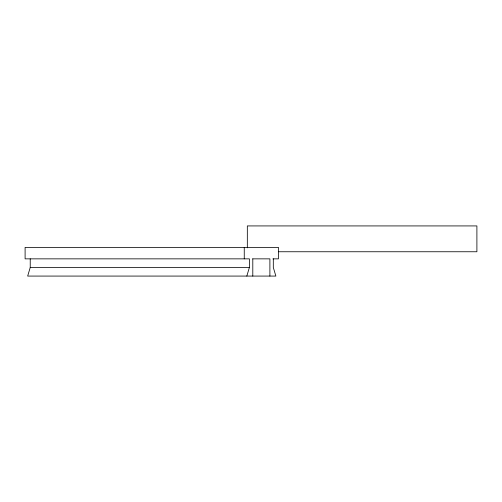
<?xml version="1.0" encoding="UTF-8"?>
<svg xmlns="http://www.w3.org/2000/svg" width="502" height="502" viewBox="0 0 502 502"><rect width="100%" height="100%" fill="white"/><g stroke="black" fill="none" stroke-linecap="round" stroke-linejoin="round"><path stroke-width="0.75" d="M30.227 258.856L30.227 267.466L27.666 276.075L275.874 276.075L273.308 267.466L273.308 258.856M246.815 276.075L249.381 267.466L249.381 258.856L25.1 258.856L25.1 247.379L278.441 247.379L278.441 258.856L272.956 258.856M278.673 251.753L476.9 251.753L476.9 225.925L247.329 225.925L247.329 247.837M252.675 258.856L269.894 258.856L269.894 276.075M30.227 267.466L249.381 267.466M252.801 258.856L252.801 276.075M244.254 247.379L244.254 258.856"/></g></svg>
